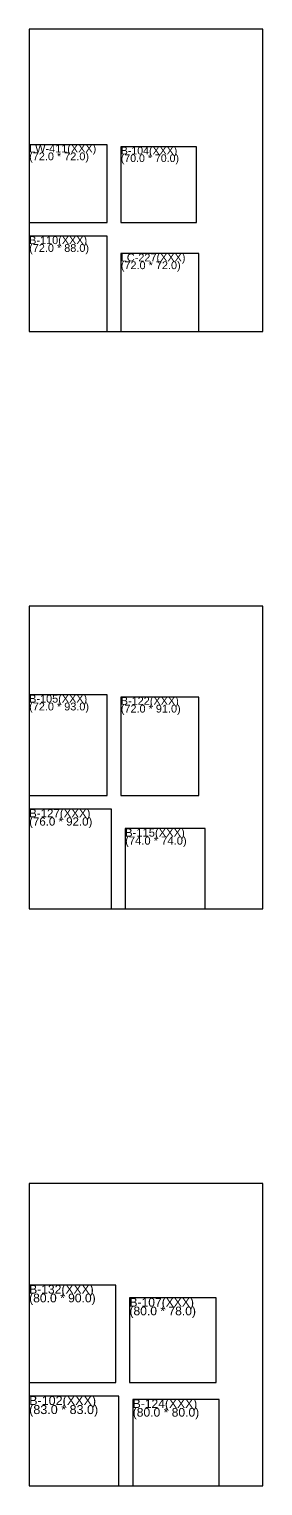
# Model space of a CAD drawing. Extents: x 0 to 8, y 21 to 536.
# Drawn here: x 0 to 8.5, y 147 to 200 of the extents above; entities that cross this region are included whole.
import ezdxf

# ---------------------------------------------------------------- set-up
doc = ezdxf.new("R2010")
doc.units = 0
doc.styles.get("Standard").update_dxf_attribs({"font": 'arial.ttf'})

msp = doc.modelspace()

# ---------------------------------------------------------------- linework, layer by layer
for points in [[(0, 189, 0), (8.5, 189, 0), (8.5, 200, 0), (0, 200, 0)], [(0, 192.963, 0), (2.833, 192.963, 0), (2.833, 195.796, 0), (0, 195.796, 0)], [(3.333, 192.963, 0), (6.088, 192.963, 0), (6.088, 195.718, 0), (3.333, 195.718, 0)], [(0, 189, 0), (2.833, 189, 0), (2.833, 192.463, 0), (0, 192.463, 0)], [(3.333, 189, 0), (6.167, 189, 0), (6.167, 191.833, 0), (3.333, 191.833, 0)], [(0, 168, 0), (8.5, 168, 0), (8.5, 179, 0), (0, 179, 0)], [(0, 172.12, 0), (2.833, 172.12, 0), (2.833, 175.78, 0), (0, 175.78, 0)], [(3.333, 172.12, 0), (6.167, 172.12, 0), (6.167, 175.701, 0), (3.333, 175.701, 0)], [(0, 168, 0), (2.991, 168, 0), (2.991, 171.62, 0), (0, 171.62, 0)], [(3.491, 168, 0), (6.403, 168, 0), (6.403, 170.912, 0), (3.491, 170.912, 0)], [(0, 147, 0), (8.5, 147, 0), (8.5, 158, 0), (0, 158, 0)], [(0, 150.766, 0), (3.148, 150.766, 0), (3.148, 154.308, 0), (0, 154.308, 0)], [(3.648, 150.766, 0), (6.796, 150.766, 0), (6.796, 153.836, 0), (3.648, 153.836, 0)], [(0, 147, 0), (3.266, 147, 0), (3.266, 150.266, 0), (0, 150.266, 0)], [(3.766, 147, 0), (6.914, 147, 0), (6.914, 150.148, 0), (3.766, 150.148, 0)]]:
    msp.add_polyline3d(points, close=True)

# ---------------------------------------------------------------- texts
for s, height, p in [('LW-411(XXX)', 0.28333, (0, 195.513)), ('B-104(XXX)', 0.2755, (3.333, 195.442)), ('(72.0 * 72.0)', 0.28333, (0, 195.23)), ('(70.0 * 70.0)', 0.27546, (3.333, 195.167)), ('B-110(XXX)', 0.2833, (0, 192.18)), ('(72.0 * 88.0)', 0.28333, (0, 191.896)), ('(72.0 * 72.0)', 0.28333, (3.333, 191.267)), ('LC-227(XXX)', 0.28333, (3.333, 191.55)), ('(72.0 * 93.0)', 0.28333, (0, 175.213)), ('B-105(XXX)', 0.2833, (0, 175.497)), ('(72.0 * 91.0)', 0.28333, (3.333, 175.135)), ('B-122(XXX)', 0.2833, (3.333, 175.418)), ('(76.0 * 92.0)', 0.29907, (0, 171.022)), ('B-127(XXX)', 0.2991, (0, 171.321)), ('B-115(XXX)', 0.2912, (3.491, 170.621)), ('(74.0 * 74.0)', 0.2912, (3.491, 170.33)), ('B-132(XXX)', 0.3148, (0, 153.993)), ('(80.0 * 90.0)', 0.31481, (0, 153.678)), ('B-107(XXX)', 0.3148, (3.648, 153.521)), ('(80.0 * 78.0)', 0.31481, (3.648, 153.206)), ('B-102(XXX)', 0.3266, (0, 149.94)), ('B-124(XXX)', 0.3148, (3.766, 149.833)), ('(83.0 * 83.0)', 0.32662, (0, 149.613)), ('(80.0 * 80.0)', 0.31481, (3.766, 149.519))]:
    msp.add_text(s, height=height).set_placement(p)

doc.saveas('drawing.dxf')
